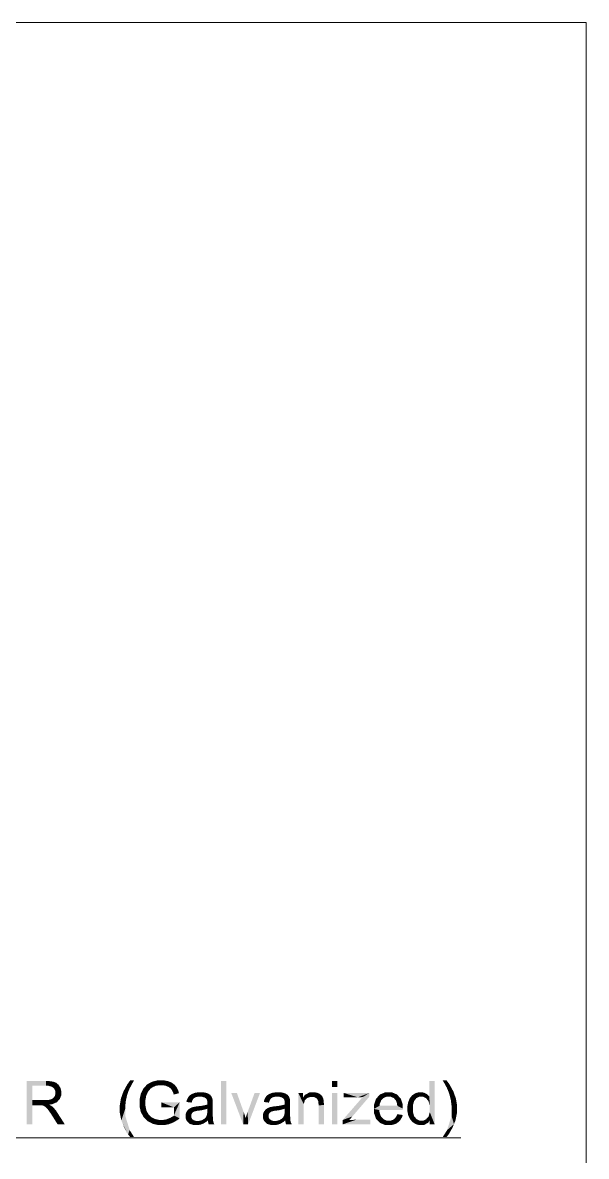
# Model space of a CAD drawing. Header units: millimetres. Extents: x 2 to 579, y 1 to 405.
# Drawn here: x 203.71 to 214.94, y 131.09 to 153.69 of the extents above; entities that cross this region are included whole.
import ezdxf

# ---------------------------------------------------------------- set-up
doc = ezdxf.new("R2010")
doc.units = ezdxf.units.MM
doc.linetypes.add('XKITLINE00', pattern=[0])
doc.layers.add('LinkedObject', color=7, linetype='Continuous', lineweight=0)

# ---------------------------------------------------------------- blocks, each defined once
blk = doc.blocks.new('*A4')
at = {"layer": 'LinkedObject'}
for points in [[(203.899, 132.209), (203.785, 131.726), (203.785, 132.59)], [(203.785, 132.59), (203.899, 132.495), (203.899, 132.209)], [(204.172, 132.495), (203.785, 132.59), (204.168, 132.59)], [(203.899, 132.495), (203.785, 132.59), (204.172, 132.495)], [(204.168, 132.59), (204.22, 132.495), (204.172, 132.495)], [(204.313, 132.578), (204.168, 132.59), (204.225, 132.59)], [(204.343, 132.567), (204.168, 132.59), (204.313, 132.578)], [(204.291, 132.475), (204.168, 132.59), (204.343, 132.567)], [(204.22, 132.495), (204.168, 132.59), (204.291, 132.475)], [(204.343, 132.567), (204.313, 132.455), (204.291, 132.475)], [(204.373, 132.555), (204.313, 132.455), (204.343, 132.567)], [(204.313, 132.455), (204.373, 132.555), (204.335, 132.436)], [(204.335, 132.436), (204.373, 132.555), (204.439, 132.484)], [(204.439, 132.484), (204.357, 132.385), (204.335, 132.436)], [(204.457, 132.455), (204.357, 132.385), (204.439, 132.484)], [(204.439, 132.484), (204.373, 132.555), (204.421, 132.514)], [(205.831, 132.429), (205.712, 132.381), (205.794, 132.53)], [(205.89, 132.542), (205.794, 132.53), (205.849, 132.604)], [(205.843, 132.455), (205.794, 132.53), (205.89, 132.542)], [(205.831, 132.429), (205.794, 132.53), (205.843, 132.455)], [(205.89, 132.542), (205.849, 132.604), (205.925, 132.604)], [(206.237, 132.551), (206.085, 132.389), (206.188, 132.525)], [(206.301, 132.471), (206.085, 132.389), (206.237, 132.551)], [(206.188, 132.525), (206.085, 132.389), (206.112, 132.444)], [(206.255, 132.44), (206.085, 132.389), (206.301, 132.471)], [(206.401, 132.605), (206.237, 132.551), (206.287, 132.578)], [(206.426, 132.507), (206.237, 132.551), (206.401, 132.605)], [(206.237, 132.551), (206.33, 132.483), (206.301, 132.471)], [(206.33, 132.483), (206.237, 132.551), (206.358, 132.495)], [(206.358, 132.495), (206.237, 132.551), (206.426, 132.507)], [(206.465, 132.507), (206.401, 132.605), (206.465, 132.605)], [(206.426, 132.507), (206.401, 132.605), (206.465, 132.507)], [(206.465, 132.605), (206.498, 132.507), (206.465, 132.507)], [(206.512, 132.605), (206.498, 132.507), (206.465, 132.605)], [(206.498, 132.507), (206.512, 132.605), (206.558, 132.496)], [(206.635, 132.574), (206.512, 132.605), (206.597, 132.589)], [(206.558, 132.496), (206.512, 132.605), (206.635, 132.574)], [(206.558, 132.496), (206.635, 132.574), (206.584, 132.484)], [(206.635, 132.574), (206.611, 132.473), (206.584, 132.484)], [(206.611, 132.473), (206.635, 132.574), (206.653, 132.443)], [(206.732, 132.517), (206.635, 132.574), (206.672, 132.559)], [(206.753, 132.49), (206.635, 132.574), (206.732, 132.517)], [(206.653, 132.443), (206.635, 132.574), (206.753, 132.49)], [(206.653, 132.443), (206.753, 132.49), (206.667, 132.424)], [(206.753, 132.49), (206.681, 132.405), (206.667, 132.424)], [(206.681, 132.405), (206.753, 132.49), (206.706, 132.353)], [(206.706, 132.353), (206.753, 132.49), (206.808, 132.392)], [(206.808, 132.392), (206.753, 132.49), (206.775, 132.463)], [(207.761, 132.59), (207.654, 131.726), (207.654, 132.59)], [(207.761, 131.726), (207.654, 131.726), (207.761, 132.59)], [(209.976, 132.59), (209.87, 132.468), (209.87, 132.59)], [(209.976, 132.468), (209.87, 132.468), (209.976, 132.59)], [(211.914, 132.59), (211.808, 132.28), (211.808, 132.59)], [(211.914, 132.59), (211.817, 132.094), (211.808, 132.28)], [(211.817, 132.094), (211.914, 132.59), (211.914, 131.726)], [(212.151, 132.604), (212.11, 132.542), (212.074, 132.604)], [(212.11, 132.542), (212.151, 132.604), (212.158, 132.454)], [(212.158, 132.454), (212.151, 132.604), (212.206, 132.53)], [(212.158, 132.454), (212.206, 132.53), (212.169, 132.427)], [(212.169, 132.427), (212.206, 132.53), (212.187, 132.386)], [(212.187, 132.386), (212.206, 132.53), (212.288, 132.381)], [(204.415, 132.199), (204.289, 132.233), (204.323, 132.259)], [(204.334, 132.277), (204.415, 132.199), (204.323, 132.259)], [(204.346, 132.295), (204.415, 132.199), (204.334, 132.277)], [(204.346, 132.295), (204.475, 132.354), (204.415, 132.199)], [(204.357, 132.334), (204.475, 132.354), (204.346, 132.295)], [(204.475, 132.39), (204.357, 132.385), (204.457, 132.455)], [(204.475, 132.354), (204.357, 132.385), (204.475, 132.39)], [(204.357, 132.385), (204.475, 132.354), (204.357, 132.354)], [(204.475, 132.354), (204.357, 132.334), (204.357, 132.354)], [(204.415, 132.199), (204.475, 132.354), (204.445, 132.231)], [(204.445, 132.231), (204.475, 132.354), (204.475, 132.308)], [(205.775, 132.259), (205.663, 132.243), (205.686, 132.307)], [(205.762, 132.204), (205.663, 132.243), (205.775, 132.259)], [(205.686, 132.307), (205.813, 132.388), (205.785, 132.303)], [(205.712, 132.381), (205.813, 132.388), (205.686, 132.307)], [(205.775, 132.259), (205.686, 132.307), (205.785, 132.303)], [(205.813, 132.388), (205.712, 132.381), (205.831, 132.429)], [(206.085, 132.389), (206.033, 132.217), (206.059, 132.334)], [(206.167, 132.295), (206.033, 132.217), (206.085, 132.389)], [(206.15, 132.208), (206.033, 132.217), (206.167, 132.295)], [(206.238, 132.42), (206.085, 132.389), (206.255, 132.44)], [(206.22, 132.401), (206.085, 132.389), (206.238, 132.42)], [(206.193, 132.358), (206.085, 132.389), (206.22, 132.401)], [(206.085, 132.389), (206.193, 132.358), (206.183, 132.335)], [(206.167, 132.295), (206.085, 132.389), (206.183, 132.335)], [(206.706, 132.353), (206.808, 132.392), (206.715, 132.32)], [(206.715, 132.32), (206.808, 132.392), (206.819, 132.348)], [(207.015, 132.281), (206.968, 132.173), (206.999, 132.26)], [(207.107, 132.239), (206.968, 132.173), (207.015, 132.281)], [(206.999, 132.26), (206.968, 132.173), (206.975, 132.207)], [(207.031, 132.301), (207.142, 132.265), (207.015, 132.281)], [(207.107, 132.239), (207.015, 132.281), (207.125, 132.252)], [(207.125, 132.252), (207.015, 132.281), (207.142, 132.265)], [(207.078, 132.333), (207.142, 132.265), (207.031, 132.301)], [(207.109, 132.344), (207.142, 132.265), (207.078, 132.333)], [(207.21, 132.366), (207.109, 132.344), (207.139, 132.355)], [(207.198, 132.278), (207.109, 132.344), (207.21, 132.366)], [(207.142, 132.265), (207.109, 132.344), (207.198, 132.278)], [(207.198, 132.278), (207.21, 132.366), (207.235, 132.278)], [(207.235, 132.278), (207.21, 132.366), (207.275, 132.278)], [(207.251, 132.366), (207.275, 132.278), (207.21, 132.366)], [(207.356, 132.357), (207.251, 132.366), (207.291, 132.366)], [(207.381, 132.347), (207.251, 132.366), (207.356, 132.357)], [(207.335, 132.26), (207.251, 132.366), (207.381, 132.347)], [(207.275, 132.278), (207.251, 132.366), (207.335, 132.26)], [(207.335, 132.26), (207.381, 132.347), (207.356, 132.242)], [(207.356, 132.242), (207.381, 132.347), (207.371, 132.229)], [(207.381, 132.347), (207.386, 132.183), (207.371, 132.229)], [(207.454, 132.3), (207.386, 132.183), (207.381, 132.347)], [(207.443, 132.314), (207.381, 132.347), (207.406, 132.338)], [(207.454, 132.3), (207.381, 132.347), (207.443, 132.314)], [(207.466, 132.285), (207.386, 132.183), (207.454, 132.3)], [(207.483, 132.249), (207.386, 132.183), (207.466, 132.285)], [(207.487, 132.228), (207.386, 132.183), (207.483, 132.249)], [(207.973, 132.352), (208.099, 131.726), (207.861, 132.352)], [(208.107, 131.977), (208.099, 131.726), (207.973, 132.352)], [(208.434, 132.352), (208.187, 131.97), (208.326, 132.352)], [(208.198, 131.726), (208.187, 131.97), (208.434, 132.352)], [(208.556, 132.281), (208.51, 132.173), (208.54, 132.26)], [(208.648, 132.239), (208.51, 132.173), (208.556, 132.281)], [(208.54, 132.26), (208.51, 132.173), (208.517, 132.207)], [(208.572, 132.301), (208.684, 132.265), (208.556, 132.281)], [(208.648, 132.239), (208.556, 132.281), (208.666, 132.252)], [(208.666, 132.252), (208.556, 132.281), (208.684, 132.265)], [(208.619, 132.333), (208.684, 132.265), (208.572, 132.301)], [(208.65, 132.344), (208.684, 132.265), (208.619, 132.333)], [(208.752, 132.366), (208.65, 132.344), (208.681, 132.355)], [(208.739, 132.278), (208.65, 132.344), (208.752, 132.366)], [(208.684, 132.265), (208.65, 132.344), (208.739, 132.278)], [(208.739, 132.278), (208.752, 132.366), (208.776, 132.278)], [(208.776, 132.278), (208.752, 132.366), (208.816, 132.278)], [(208.792, 132.366), (208.816, 132.278), (208.752, 132.366)], [(208.897, 132.357), (208.792, 132.366), (208.832, 132.366)], [(208.922, 132.347), (208.792, 132.366), (208.897, 132.357)], [(208.877, 132.26), (208.792, 132.366), (208.922, 132.347)], [(208.816, 132.278), (208.792, 132.366), (208.877, 132.26)], [(208.877, 132.26), (208.922, 132.347), (208.897, 132.242)], [(208.897, 132.242), (208.922, 132.347), (208.912, 132.229)], [(208.922, 132.347), (208.927, 132.183), (208.912, 132.229)], [(208.996, 132.3), (208.927, 132.183), (208.922, 132.347)], [(208.984, 132.314), (208.922, 132.347), (208.947, 132.338)], [(208.996, 132.3), (208.922, 132.347), (208.984, 132.314)], [(209.008, 132.285), (208.927, 132.183), (208.996, 132.3)], [(209.024, 132.249), (208.927, 132.183), (209.008, 132.285)], [(209.029, 132.228), (208.927, 132.183), (209.024, 132.249)], [(209.198, 132.352), (209.305, 132.068), (209.198, 131.726)], [(209.305, 132.068), (209.198, 132.352), (209.305, 132.128)], [(209.329, 132.21), (209.198, 132.352), (209.294, 132.263)], [(209.305, 132.128), (209.198, 132.352), (209.329, 132.21)], [(209.294, 132.263), (209.198, 132.352), (209.294, 132.352)], [(209.329, 132.315), (209.378, 132.253), (209.294, 132.263)], [(209.294, 132.263), (209.378, 132.253), (209.329, 132.21)], [(209.493, 132.366), (209.329, 132.315), (209.428, 132.366)], [(209.436, 132.274), (209.329, 132.315), (209.493, 132.366)], [(209.378, 132.253), (209.329, 132.315), (209.436, 132.274)], [(209.436, 132.274), (209.493, 132.366), (209.47, 132.274)], [(209.47, 132.274), (209.493, 132.366), (209.491, 132.274)], [(209.493, 132.366), (209.528, 132.265), (209.491, 132.274)], [(209.521, 132.366), (209.528, 132.265), (209.493, 132.366)], [(209.573, 132.356), (209.528, 132.265), (209.521, 132.366)], [(209.597, 132.346), (209.528, 132.265), (209.573, 132.356)], [(209.528, 132.265), (209.597, 132.346), (209.544, 132.255)], [(209.597, 132.346), (209.56, 132.246), (209.544, 132.255)], [(209.56, 132.246), (209.597, 132.346), (209.581, 132.22)], [(209.581, 132.22), (209.597, 132.346), (209.667, 132.292)], [(209.667, 132.292), (209.588, 132.204), (209.581, 132.22)], [(209.679, 132.276), (209.588, 132.204), (209.667, 132.292)], [(209.696, 132.237), (209.588, 132.204), (209.679, 132.276)], [(209.656, 132.309), (209.597, 132.346), (209.62, 132.336)], [(209.667, 132.292), (209.597, 132.346), (209.656, 132.309)], [(209.976, 132.352), (209.87, 131.726), (209.87, 132.352)], [(209.976, 131.726), (209.87, 131.726), (209.976, 132.352)], [(210.615, 132.352), (210.081, 131.812), (210.478, 132.269)], [(210.615, 132.282), (210.081, 131.812), (210.615, 132.352)], [(210.276, 131.885), (210.081, 131.812), (210.615, 132.282)], [(210.104, 132.352), (210.359, 132.266), (210.104, 132.266)], [(210.385, 132.266), (210.104, 132.352), (210.615, 132.352)], [(210.359, 132.266), (210.104, 132.352), (210.385, 132.266)], [(210.385, 132.266), (210.615, 132.352), (210.445, 132.268)], [(210.445, 132.268), (210.615, 132.352), (210.478, 132.269)], [(210.785, 132.279), (210.704, 132.113), (210.745, 132.235)], [(210.849, 132.205), (210.704, 132.113), (210.785, 132.279)], [(210.931, 132.366), (210.785, 132.279), (210.826, 132.322)], [(210.996, 132.366), (210.785, 132.279), (210.931, 132.366)], [(210.96, 132.279), (210.785, 132.279), (210.996, 132.366)], [(210.785, 132.279), (210.874, 132.23), (210.849, 132.205)], [(210.874, 132.23), (210.785, 132.279), (210.899, 132.254)], [(210.899, 132.254), (210.785, 132.279), (210.96, 132.279)], [(210.96, 132.279), (210.996, 132.366), (210.997, 132.279)], [(210.996, 132.366), (211.037, 132.279), (210.997, 132.279)], [(211.161, 132.323), (210.996, 132.366), (211.059, 132.366)], [(211.201, 132.281), (210.996, 132.366), (211.161, 132.323)], [(211.103, 132.248), (210.996, 132.366), (211.201, 132.281)], [(211.037, 132.279), (210.996, 132.366), (211.103, 132.248)], [(211.103, 132.248), (211.201, 132.281), (211.128, 132.218)], [(211.201, 132.281), (211.145, 132.198), (211.128, 132.218)], [(211.145, 132.198), (211.201, 132.281), (211.165, 132.139)], [(211.165, 132.139), (211.201, 132.281), (211.28, 132.118)], [(211.28, 132.118), (211.201, 132.281), (211.241, 132.238)], [(211.418, 132.247), (211.527, 132.22), (211.402, 132.208)], [(211.465, 132.305), (211.527, 132.22), (211.418, 132.247)], [(211.551, 132.249), (211.465, 132.305), (211.496, 132.325)], [(211.527, 132.22), (211.465, 132.305), (211.551, 132.249)], [(211.527, 132.346), (211.61, 132.278), (211.496, 132.325)], [(211.496, 132.325), (211.61, 132.278), (211.551, 132.249)], [(211.597, 132.366), (211.61, 132.278), (211.527, 132.346)], [(211.635, 132.366), (211.61, 132.278), (211.597, 132.366)], [(211.61, 132.278), (211.635, 132.366), (211.646, 132.278)], [(211.635, 132.366), (211.682, 132.278), (211.646, 132.278)], [(211.663, 132.366), (211.682, 132.278), (211.635, 132.366)], [(211.714, 132.354), (211.682, 132.278), (211.663, 132.366)], [(211.736, 132.342), (211.682, 132.278), (211.714, 132.354)], [(211.736, 132.342), (211.743, 132.248), (211.682, 132.278)], [(211.758, 132.33), (211.743, 132.248), (211.736, 132.342)], [(211.794, 132.299), (211.743, 132.248), (211.758, 132.33)], [(211.808, 132.28), (211.743, 132.248), (211.794, 132.299)], [(211.743, 132.248), (211.808, 132.28), (211.768, 132.218)], [(211.768, 132.218), (211.808, 132.28), (211.792, 132.188)], [(211.808, 132.28), (211.817, 132.094), (211.792, 132.188)], [(212.187, 132.386), (212.288, 132.381), (212.215, 132.302)], [(212.215, 132.302), (212.288, 132.381), (212.314, 132.307)], [(212.215, 132.302), (212.314, 132.307), (212.225, 132.257)], [(212.225, 132.257), (212.314, 132.307), (212.238, 132.203)], [(212.238, 132.203), (212.314, 132.307), (212.337, 132.243)], [(203.899, 132.209), (203.899, 132.109), (203.785, 131.726)], [(203.785, 131.726), (203.899, 132.109), (203.899, 131.726)], [(204.032, 132.109), (203.899, 132.209), (204.145, 132.209)], [(203.899, 132.109), (203.899, 132.209), (204.032, 132.109)], [(204.032, 132.109), (204.145, 132.209), (204.054, 132.109)], [(204.054, 132.109), (204.145, 132.209), (204.086, 132.107)], [(204.086, 132.107), (204.145, 132.209), (204.095, 132.105)], [(204.095, 132.105), (204.145, 132.209), (204.108, 132.102)], [(204.108, 132.102), (204.145, 132.209), (204.135, 132.091)], [(204.135, 132.091), (204.145, 132.209), (204.184, 132.209)], [(204.135, 132.091), (204.184, 132.209), (204.147, 132.082)], [(204.184, 132.209), (204.232, 132.119), (204.147, 132.082)], [(204.147, 132.082), (204.232, 132.119), (204.16, 132.074)], [(204.232, 132.119), (204.189, 132.045), (204.16, 132.074)], [(204.245, 132.217), (204.232, 132.119), (204.184, 132.209)], [(204.254, 132.108), (204.189, 132.045), (204.232, 132.119)], [(204.189, 132.045), (204.254, 132.108), (204.205, 132.025)], [(204.205, 132.025), (204.254, 132.108), (204.221, 132.004)], [(204.221, 132.004), (204.254, 132.108), (204.301, 132.076)], [(204.301, 132.076), (204.263, 131.945), (204.221, 132.004)], [(204.232, 132.119), (204.245, 132.217), (204.294, 132.128)], [(204.267, 132.225), (204.415, 132.199), (204.245, 132.217)], [(204.386, 132.168), (204.245, 132.217), (204.415, 132.199)], [(204.294, 132.128), (204.245, 132.217), (204.386, 132.168)], [(204.301, 132.076), (204.254, 132.108), (204.289, 132.087)], [(204.326, 132.053), (204.263, 131.945), (204.301, 132.076)], [(204.373, 131.996), (204.263, 131.945), (204.326, 132.053)], [(204.289, 132.233), (204.415, 132.199), (204.267, 132.225)], [(205.762, 132.204), (205.64, 132.108), (205.663, 132.243)], [(205.749, 132.093), (205.64, 132.108), (205.762, 132.204)], [(205.64, 132.108), (205.749, 132.093), (205.64, 132.038)], [(205.64, 132.038), (205.749, 132.093), (205.749, 132.038)], [(205.64, 131.959), (205.749, 132.038), (205.671, 131.805)], [(205.64, 132.038), (205.749, 132.038), (205.64, 131.959)], [(205.671, 131.805), (205.749, 132.038), (205.701, 131.731)], [(205.701, 131.731), (205.749, 132.038), (205.749, 131.896)], [(206.033, 132.217), (206.15, 132.208), (206.033, 132.154)], [(206.033, 132.154), (206.15, 132.208), (206.15, 132.161)], [(206.15, 132.103), (206.033, 132.154), (206.15, 132.161)], [(206.033, 132.154), (206.086, 131.923), (206.033, 132.09)], [(206.15, 132.103), (206.086, 131.923), (206.033, 132.154)], [(206.033, 132.09), (206.086, 131.923), (206.059, 131.975)], [(206.17, 132.006), (206.086, 131.923), (206.15, 132.103)], [(206.465, 132.166), (206.719, 132.065), (206.465, 132.065)], [(206.832, 132.166), (206.719, 132.065), (206.465, 132.166)], [(206.719, 131.904), (206.832, 132.166), (206.832, 131.846)], [(206.719, 132.065), (206.832, 132.166), (206.719, 131.904)], [(207.08, 132.193), (206.968, 132.173), (207.107, 132.239)], [(206.968, 132.173), (207.08, 132.193), (207.072, 132.16)], [(207.009, 132.025), (207.078, 131.944), (206.981, 131.994)], [(207.085, 131.956), (207.009, 132.025), (207.026, 132.036)], [(207.078, 131.944), (207.009, 132.025), (207.085, 131.956)], [(207.043, 132.048), (207.106, 131.973), (207.026, 132.036)], [(207.026, 132.036), (207.106, 131.973), (207.085, 131.956)], [(207.081, 132.065), (207.106, 131.973), (207.043, 132.048)], [(207.102, 132.071), (207.106, 131.973), (207.081, 132.065)], [(207.118, 132.075), (207.133, 131.985), (207.102, 132.071)], [(207.106, 131.973), (207.102, 132.071), (207.12, 131.979)], [(207.12, 131.979), (207.102, 132.071), (207.133, 131.985)], [(207.165, 132.083), (207.18, 131.996), (207.118, 132.075)], [(207.118, 132.075), (207.18, 131.996), (207.133, 131.985)], [(207.196, 132.087), (207.212, 132), (207.165, 132.083)], [(207.165, 132.083), (207.212, 132), (207.18, 131.996)], [(207.26, 132.094), (207.27, 132.008), (207.196, 132.087)], [(207.196, 132.087), (207.27, 132.008), (207.212, 132)], [(207.355, 132.113), (207.386, 132.04), (207.26, 132.094)], [(207.26, 132.094), (207.386, 132.04), (207.27, 132.008)], [(207.27, 132.008), (207.386, 132.04), (207.357, 132.029)], [(207.385, 132.123), (207.386, 132.04), (207.355, 132.113)], [(207.386, 132.148), (207.49, 132.214), (207.385, 132.134)], [(207.385, 132.134), (207.49, 132.214), (207.385, 132.123)], [(207.385, 132.123), (207.49, 132.214), (207.386, 132.04)], [(207.493, 132.13), (207.385, 132.001), (207.386, 132.04)], [(207.493, 131.988), (207.385, 132.001), (207.493, 132.13)], [(207.386, 132.183), (207.487, 132.228), (207.49, 132.214)], [(207.386, 132.183), (207.49, 132.214), (207.386, 132.151)], [(207.386, 132.151), (207.49, 132.214), (207.386, 132.148)], [(207.493, 132.165), (207.386, 132.04), (207.49, 132.214)], [(207.493, 132.13), (207.386, 132.04), (207.493, 132.165)], [(208.622, 132.193), (208.51, 132.173), (208.648, 132.239)], [(208.51, 132.173), (208.622, 132.193), (208.613, 132.16)], [(208.55, 132.025), (208.619, 131.944), (208.523, 131.994)], [(208.627, 131.956), (208.55, 132.025), (208.567, 132.036)], [(208.619, 131.944), (208.55, 132.025), (208.627, 131.956)], [(208.584, 132.048), (208.648, 131.973), (208.567, 132.036)], [(208.567, 132.036), (208.648, 131.973), (208.627, 131.956)], [(208.622, 132.065), (208.648, 131.973), (208.584, 132.048)], [(208.643, 132.071), (208.648, 131.973), (208.622, 132.065)], [(208.659, 132.075), (208.675, 131.985), (208.643, 132.071)], [(208.648, 131.973), (208.643, 132.071), (208.661, 131.979)], [(208.661, 131.979), (208.643, 132.071), (208.675, 131.985)], [(208.706, 132.083), (208.721, 131.996), (208.659, 132.075)], [(208.659, 132.075), (208.721, 131.996), (208.675, 131.985)], [(208.737, 132.087), (208.754, 132), (208.706, 132.083)], [(208.706, 132.083), (208.754, 132), (208.721, 131.996)], [(208.802, 132.094), (208.811, 132.008), (208.737, 132.087)], [(208.737, 132.087), (208.811, 132.008), (208.754, 132)], [(208.896, 132.113), (208.927, 132.04), (208.802, 132.094)], [(208.802, 132.094), (208.927, 132.04), (208.811, 132.008)], [(208.811, 132.008), (208.927, 132.04), (208.898, 132.029)], [(208.926, 132.123), (208.927, 132.04), (208.896, 132.113)], [(208.927, 132.134), (209.031, 132.214), (208.926, 132.123)], [(208.926, 132.123), (209.031, 132.214), (208.927, 132.04)], [(209.034, 132.13), (208.926, 132.001), (208.927, 132.04)], [(209.034, 131.988), (208.926, 132.001), (209.034, 132.13)], [(208.927, 132.183), (209.029, 132.228), (209.031, 132.214)], [(208.927, 132.183), (209.031, 132.214), (208.927, 132.151)], [(208.927, 132.151), (209.031, 132.214), (208.927, 132.148)], [(208.927, 132.148), (209.031, 132.214), (208.927, 132.134)], [(209.034, 132.165), (208.927, 132.04), (209.031, 132.214)], [(209.034, 132.13), (208.927, 132.04), (209.034, 132.165)], [(209.198, 131.726), (209.305, 132.068), (209.305, 131.726)], [(209.588, 132.204), (209.696, 132.237), (209.594, 132.188)], [(209.594, 132.188), (209.696, 132.237), (209.7, 132.214)], [(209.7, 132.214), (209.6, 132.139), (209.594, 132.188)], [(209.703, 132.199), (209.6, 132.139), (209.7, 132.214)], [(209.706, 132.148), (209.6, 132.139), (209.703, 132.199)], [(209.706, 132.148), (209.6, 132.107), (209.6, 132.139)], [(209.706, 132.111), (209.6, 132.107), (209.706, 132.148)], [(209.6, 131.726), (209.706, 132.111), (209.706, 131.726)], [(209.6, 132.107), (209.706, 132.111), (209.6, 131.726)], [(210.822, 132.14), (210.704, 132.113), (210.849, 132.205)], [(210.704, 132.113), (210.822, 132.14), (210.819, 132.099)], [(210.819, 132.099), (210.704, 132.034), (210.704, 132.113)], [(210.819, 132.099), (211.28, 132.04), (210.704, 132.034)], [(211.28, 132.035), (210.704, 132.034), (211.28, 132.04)], [(211.28, 132.021), (210.704, 132.034), (211.28, 132.035)], [(210.704, 132.034), (210.785, 131.797), (210.704, 131.957)], [(210.816, 131.96), (210.785, 131.797), (210.704, 132.034)], [(210.816, 131.96), (210.704, 132.034), (210.813, 132.012)], [(211.28, 132.012), (210.704, 132.034), (211.28, 132.021)], [(210.813, 132.012), (210.704, 132.034), (211.28, 132.012)], [(211.168, 132.099), (211.28, 132.04), (210.819, 132.099)], [(211.165, 132.139), (211.28, 132.118), (211.168, 132.099)], [(211.28, 132.04), (211.168, 132.099), (211.28, 132.118)], [(211.402, 132.208), (211.371, 132.038), (211.387, 132.17)], [(211.504, 132.191), (211.371, 132.038), (211.402, 132.208)], [(211.48, 132.1), (211.371, 132.038), (211.504, 132.191)], [(211.387, 132.17), (211.371, 132.038), (211.371, 132.085)], [(211.371, 132.038), (211.48, 132.1), (211.48, 132.038)], [(211.371, 132.038), (211.48, 131.978), (211.371, 131.99)], [(211.48, 131.978), (211.371, 132.038), (211.48, 132.038)], [(211.402, 132.208), (211.527, 132.22), (211.504, 132.191)], [(211.817, 132.094), (211.914, 131.726), (211.817, 132.029)], [(211.817, 132.029), (211.914, 131.726), (211.817, 131.971)], [(212.238, 132.203), (212.337, 132.243), (212.251, 132.093)], [(212.251, 132.093), (212.337, 132.243), (212.36, 132.108)], [(212.251, 132.038), (212.36, 132.108), (212.36, 132.038)], [(212.251, 132.093), (212.36, 132.108), (212.251, 132.038)], [(212.251, 132.038), (212.36, 132.038), (212.251, 131.896)], [(212.36, 131.959), (212.251, 131.896), (212.36, 132.038)], [(204.263, 131.945), (204.373, 131.996), (204.288, 131.906)], [(204.288, 131.906), (204.373, 131.996), (204.395, 131.961)], [(204.288, 131.906), (204.395, 131.961), (204.402, 131.726)], [(204.402, 131.726), (204.395, 131.961), (204.545, 131.726)], [(205.749, 131.896), (205.805, 131.527), (205.701, 131.731)], [(205.837, 131.613), (205.805, 131.527), (205.749, 131.896)], [(206.086, 131.923), (206.17, 132.006), (206.19, 131.967)], [(206.21, 131.928), (206.086, 131.923), (206.19, 131.967)], [(206.21, 131.928), (206.243, 131.766), (206.086, 131.923)], [(206.086, 131.923), (206.243, 131.766), (206.112, 131.872)], [(206.112, 131.872), (206.243, 131.766), (206.191, 131.793)], [(206.268, 131.871), (206.243, 131.766), (206.21, 131.928)], [(206.243, 131.766), (206.268, 131.871), (206.306, 131.852)], [(206.344, 131.833), (206.243, 131.766), (206.306, 131.852)], [(206.344, 131.833), (206.474, 131.711), (206.243, 131.766)], [(206.424, 131.814), (206.474, 131.711), (206.344, 131.833)], [(206.474, 131.711), (206.424, 131.814), (206.467, 131.814)], [(206.467, 131.814), (206.521, 131.711), (206.474, 131.711)], [(206.504, 131.814), (206.521, 131.711), (206.467, 131.814)], [(206.577, 131.828), (206.613, 131.728), (206.504, 131.814)], [(206.504, 131.814), (206.613, 131.728), (206.521, 131.711)], [(206.658, 131.745), (206.577, 131.828), (206.612, 131.843)], [(206.613, 131.728), (206.577, 131.828), (206.658, 131.745)], [(206.648, 131.857), (206.703, 131.762), (206.612, 131.843)], [(206.612, 131.843), (206.703, 131.762), (206.658, 131.745)], [(206.701, 131.887), (206.832, 131.846), (206.648, 131.857)], [(206.648, 131.857), (206.832, 131.846), (206.703, 131.762)], [(206.719, 131.904), (206.832, 131.846), (206.701, 131.887)], [(206.703, 131.762), (206.832, 131.846), (206.79, 131.812)], [(206.971, 131.975), (206.95, 131.891), (206.961, 131.956)], [(207.071, 131.933), (206.95, 131.891), (206.971, 131.975)], [(206.961, 131.956), (206.95, 131.891), (206.95, 131.914)], [(207.063, 131.908), (206.95, 131.891), (207.071, 131.933)], [(206.95, 131.891), (207.063, 131.908), (207.063, 131.894)], [(207.063, 131.873), (206.95, 131.891), (207.063, 131.894)], [(206.95, 131.891), (207.063, 131.873), (206.95, 131.852)], [(206.95, 131.852), (207.063, 131.873), (206.978, 131.788)], [(206.981, 131.994), (207.078, 131.944), (206.971, 131.975)], [(206.971, 131.975), (207.078, 131.944), (207.071, 131.933)], [(206.978, 131.788), (207.063, 131.873), (207.005, 131.762)], [(207.005, 131.762), (207.063, 131.873), (207.079, 131.837)], [(207.079, 131.837), (207.033, 131.737), (207.005, 131.762)], [(207.095, 131.823), (207.033, 131.737), (207.079, 131.837)], [(207.111, 131.809), (207.033, 131.737), (207.095, 131.823)], [(207.033, 131.737), (207.111, 131.809), (207.112, 131.712)], [(207.164, 131.712), (207.111, 131.809), (207.158, 131.795)], [(207.112, 131.712), (207.111, 131.809), (207.164, 131.712)], [(207.158, 131.795), (207.195, 131.712), (207.164, 131.712)], [(207.189, 131.795), (207.195, 131.712), (207.158, 131.795)], [(207.22, 131.795), (207.195, 131.712), (207.189, 131.795)], [(207.195, 131.712), (207.22, 131.795), (207.253, 131.722)], [(207.281, 131.733), (207.22, 131.795), (207.274, 131.808)], [(207.253, 131.722), (207.22, 131.795), (207.281, 131.733)], [(207.394, 131.803), (207.274, 131.808), (207.298, 131.822)], [(207.365, 131.778), (207.274, 131.808), (207.394, 131.803)], [(207.308, 131.743), (207.274, 131.808), (207.365, 131.778)], [(207.281, 131.733), (207.274, 131.808), (207.308, 131.743)], [(207.322, 131.835), (207.496, 131.821), (207.298, 131.822)], [(207.496, 131.821), (207.394, 131.803), (207.298, 131.822)], [(207.322, 131.835), (207.493, 131.914), (207.496, 131.821)], [(207.357, 131.872), (207.493, 131.914), (207.322, 131.835)], [(207.368, 131.895), (207.493, 131.914), (207.357, 131.872)], [(207.493, 131.914), (207.368, 131.895), (207.376, 131.913)], [(207.376, 131.913), (207.493, 131.988), (207.493, 131.914)], [(207.385, 131.966), (207.493, 131.988), (207.376, 131.913)], [(207.493, 131.988), (207.385, 131.966), (207.385, 132.001)], [(207.394, 131.803), (207.496, 131.821), (207.397, 131.781)], [(207.397, 131.781), (207.496, 131.821), (207.5, 131.801)], [(207.5, 131.801), (207.407, 131.742), (207.397, 131.781)], [(207.503, 131.781), (207.407, 131.742), (207.5, 131.801)], [(208.118, 131.947), (208.099, 131.726), (208.107, 131.977)], [(208.138, 131.884), (208.099, 131.726), (208.118, 131.947)], [(208.147, 131.851), (208.099, 131.726), (208.138, 131.884)], [(208.147, 131.851), (208.198, 131.726), (208.099, 131.726)], [(208.154, 131.876), (208.198, 131.726), (208.147, 131.851)], [(208.174, 131.935), (208.198, 131.726), (208.154, 131.876)], [(208.187, 131.97), (208.198, 131.726), (208.174, 131.935)], [(208.512, 131.975), (208.491, 131.891), (208.502, 131.956)], [(208.612, 131.933), (208.491, 131.891), (208.512, 131.975)], [(208.502, 131.956), (208.491, 131.891), (208.491, 131.914)], [(208.605, 131.908), (208.491, 131.891), (208.612, 131.933)], [(208.491, 131.891), (208.605, 131.908), (208.605, 131.894)], [(208.605, 131.873), (208.491, 131.891), (208.605, 131.894)], [(208.491, 131.891), (208.605, 131.873), (208.491, 131.852)], [(208.491, 131.852), (208.605, 131.873), (208.519, 131.788)], [(208.523, 131.994), (208.619, 131.944), (208.512, 131.975)], [(208.512, 131.975), (208.619, 131.944), (208.612, 131.933)], [(208.519, 131.788), (208.605, 131.873), (208.547, 131.762)], [(208.547, 131.762), (208.605, 131.873), (208.621, 131.837)], [(208.621, 131.837), (208.574, 131.737), (208.547, 131.762)], [(208.637, 131.823), (208.574, 131.737), (208.621, 131.837)], [(208.653, 131.809), (208.574, 131.737), (208.637, 131.823)], [(208.574, 131.737), (208.653, 131.809), (208.654, 131.712)], [(208.705, 131.712), (208.653, 131.809), (208.7, 131.795)], [(208.654, 131.712), (208.653, 131.809), (208.705, 131.712)], [(208.7, 131.795), (208.736, 131.712), (208.705, 131.712)], [(208.731, 131.795), (208.736, 131.712), (208.7, 131.795)], [(208.761, 131.795), (208.736, 131.712), (208.731, 131.795)], [(208.736, 131.712), (208.761, 131.795), (208.795, 131.722)], [(208.822, 131.733), (208.761, 131.795), (208.816, 131.808)], [(208.795, 131.722), (208.761, 131.795), (208.822, 131.733)], [(208.936, 131.803), (208.816, 131.808), (208.839, 131.822)], [(208.906, 131.778), (208.816, 131.808), (208.936, 131.803)], [(208.849, 131.743), (208.816, 131.808), (208.906, 131.778)], [(208.822, 131.733), (208.816, 131.808), (208.849, 131.743)], [(208.863, 131.835), (209.037, 131.821), (208.839, 131.822)], [(209.037, 131.821), (208.936, 131.803), (208.839, 131.822)], [(208.863, 131.835), (209.034, 131.914), (209.037, 131.821)], [(208.898, 131.872), (209.034, 131.914), (208.863, 131.835)], [(208.909, 131.895), (209.034, 131.914), (208.898, 131.872)], [(209.034, 131.914), (208.909, 131.895), (208.918, 131.913)], [(208.918, 131.913), (209.034, 131.988), (209.034, 131.914)], [(208.926, 131.966), (209.034, 131.988), (208.918, 131.913)], [(209.034, 131.988), (208.926, 131.966), (208.926, 132.001)], [(208.936, 131.803), (209.037, 131.821), (208.938, 131.781)], [(208.938, 131.781), (209.037, 131.821), (209.041, 131.801)], [(209.041, 131.801), (208.949, 131.742), (208.938, 131.781)], [(209.044, 131.781), (208.949, 131.742), (209.041, 131.801)], [(210.276, 131.885), (210.081, 131.726), (210.081, 131.812)], [(210.212, 131.812), (210.081, 131.726), (210.276, 131.885)], [(210.081, 131.726), (210.345, 131.817), (210.634, 131.726)], [(210.345, 131.817), (210.081, 131.726), (210.314, 131.817)], [(210.314, 131.817), (210.081, 131.726), (210.247, 131.815)], [(210.247, 131.815), (210.081, 131.726), (210.212, 131.812)], [(210.634, 131.726), (210.345, 131.817), (210.634, 131.817)], [(210.704, 131.957), (210.785, 131.797), (210.744, 131.839)], [(210.845, 131.881), (210.785, 131.797), (210.816, 131.96)], [(210.785, 131.797), (210.845, 131.881), (210.825, 131.754)], [(210.871, 131.854), (210.825, 131.754), (210.845, 131.881)], [(210.898, 131.827), (210.825, 131.754), (210.871, 131.854)], [(210.898, 131.827), (211.002, 131.712), (210.825, 131.754)], [(210.963, 131.799), (211.002, 131.712), (210.898, 131.827)], [(211.002, 131.799), (211.002, 131.712), (210.963, 131.799)], [(211.031, 131.799), (211.181, 131.765), (211.002, 131.712)], [(211.031, 131.799), (211.002, 131.712), (211.002, 131.799)], [(211.081, 131.815), (211.181, 131.765), (211.031, 131.799)], [(211.102, 131.83), (211.216, 131.792), (211.081, 131.815)], [(211.181, 131.765), (211.081, 131.815), (211.216, 131.792)], [(211.122, 131.845), (211.216, 131.792), (211.102, 131.83)], [(211.122, 131.845), (211.277, 131.914), (211.216, 131.792)], [(211.155, 131.894), (211.277, 131.914), (211.122, 131.845)], [(211.277, 131.914), (211.155, 131.894), (211.167, 131.928)], [(211.216, 131.792), (211.277, 131.914), (211.264, 131.866)], [(211.371, 131.99), (211.48, 131.978), (211.388, 131.905)], [(211.388, 131.905), (211.48, 131.978), (211.406, 131.868)], [(211.406, 131.868), (211.48, 131.978), (211.505, 131.888)], [(211.505, 131.888), (211.471, 131.774), (211.406, 131.868)], [(211.406, 131.868), (211.471, 131.774), (211.423, 131.831)], [(211.531, 131.859), (211.471, 131.774), (211.505, 131.888)], [(211.471, 131.774), (211.531, 131.859), (211.503, 131.753)], [(211.503, 131.753), (211.531, 131.859), (211.556, 131.829)], [(211.556, 131.829), (211.64, 131.712), (211.503, 131.753)], [(211.616, 131.799), (211.64, 131.712), (211.556, 131.829)], [(211.64, 131.712), (211.616, 131.799), (211.65, 131.799)], [(211.64, 131.712), (211.815, 131.805), (211.698, 131.712)], [(211.685, 131.799), (211.815, 131.805), (211.64, 131.712)], [(211.685, 131.799), (211.64, 131.712), (211.65, 131.799)], [(211.744, 131.828), (211.815, 131.805), (211.685, 131.799)], [(211.698, 131.712), (211.815, 131.805), (211.786, 131.759)], [(211.815, 131.805), (211.744, 131.828), (211.768, 131.856)], [(211.793, 131.884), (211.815, 131.805), (211.768, 131.856)], [(211.817, 131.971), (211.914, 131.726), (211.793, 131.884)], [(211.793, 131.884), (211.914, 131.726), (211.815, 131.805)], [(211.815, 131.805), (211.914, 131.726), (211.815, 131.726)], [(212.251, 131.896), (212.299, 131.731), (212.163, 131.613)], [(212.329, 131.805), (212.251, 131.896), (212.36, 131.959)], [(212.299, 131.731), (212.251, 131.896), (212.329, 131.805)], [(205.701, 131.731), (205.805, 131.527), (205.731, 131.657)], [(205.805, 131.527), (205.837, 131.613), (205.849, 131.472)], [(205.849, 131.472), (205.837, 131.613), (205.925, 131.472)], [(206.243, 131.766), (206.474, 131.711), (206.295, 131.738)], [(206.295, 131.738), (206.474, 131.711), (206.41, 131.711)], [(207.503, 131.781), (207.416, 131.726), (207.407, 131.742)], [(207.516, 131.744), (207.416, 131.726), (207.503, 131.781)], [(207.416, 131.726), (207.516, 131.744), (207.526, 131.726)], [(209.044, 131.781), (208.957, 131.726), (208.949, 131.742)], [(209.058, 131.744), (208.957, 131.726), (209.044, 131.781)], [(208.957, 131.726), (209.058, 131.744), (209.068, 131.726)], [(210.825, 131.754), (211.002, 131.712), (210.933, 131.712)], [(211.002, 131.712), (211.181, 131.765), (211.056, 131.712)], [(211.056, 131.712), (211.181, 131.765), (211.146, 131.739)], [(211.503, 131.753), (211.64, 131.712), (211.534, 131.733)], [(211.534, 131.733), (211.64, 131.712), (211.603, 131.712)], [(212.163, 131.613), (212.194, 131.527), (212.074, 131.472)], [(212.163, 131.613), (212.299, 131.731), (212.194, 131.527)], [(212.194, 131.527), (212.299, 131.731), (212.268, 131.657)], [(212.074, 131.472), (212.194, 131.527), (212.151, 131.472)]]:
    blk.add_hatch(color=7, dxfattribs=at).paths.add_polyline_path(points, flags=17)
at = {"layer": 'LinkedObject', "color": 2, "linetype": 'XKITLINE00', "lineweight": 0}
for p, q in [((130.784, 153.695), (214.936, 153.695)), ((214.936, 153.695), (214.936, 82.203))]:
    blk.add_line(p, q, dxfattribs=at)
at = {"layer": 'LinkedObject', "color": 6, "linetype": 'XKITLINE00', "lineweight": 0}
blk.add_line((194.339, 131.455), (212.439, 131.455), dxfattribs=at)

msp = doc.modelspace()

# ---------------------------------------------------------------- block references
at = {"lineweight": 0}
msp.add_blockref('*A4', (0, 0), dxfattribs=at)

doc.saveas('drawing.dxf')
